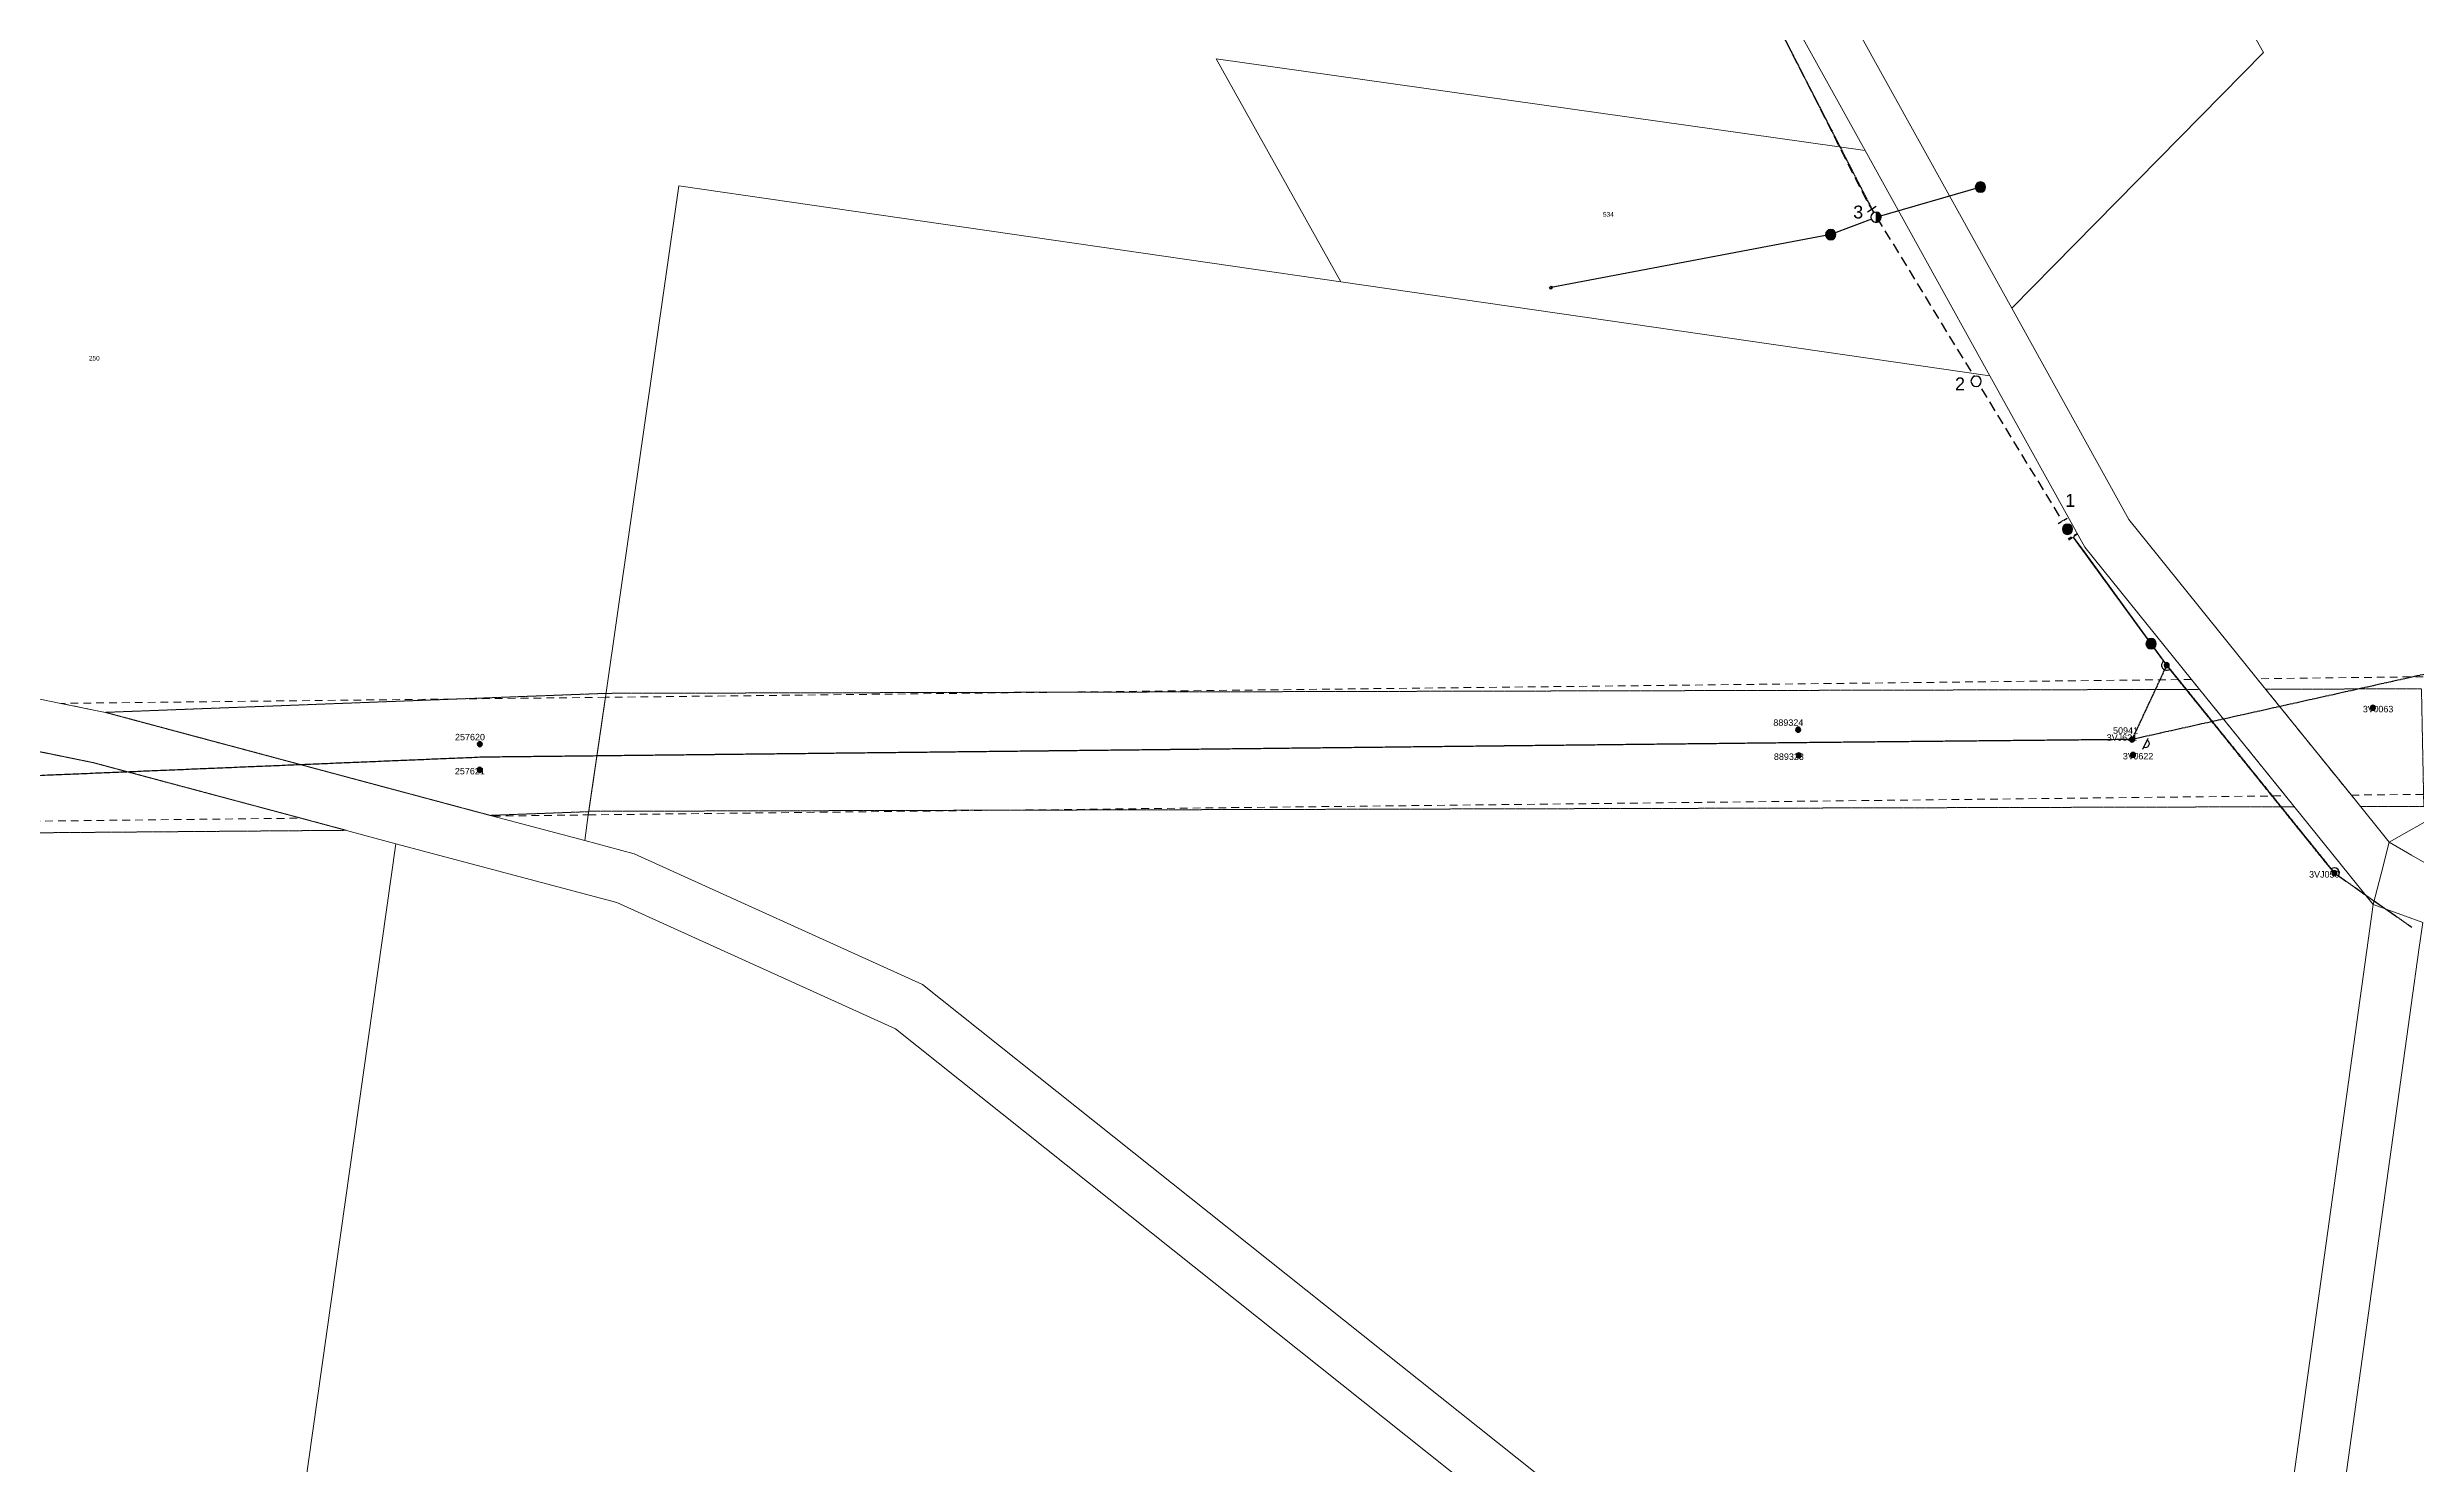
# Model space of a CAD drawing. Header units: metres. Extents: x 235893 to 241880, y 6157186 to 6160066.
# Drawn here: x 237977 to 238898, y 6157737 to 6158289 of the extents above; entities that cross this region are included whole.
import ezdxf
from ezdxf.enums import TextEntityAlignment as Align

# ---------------------------------------------------------------- set-up
doc = ezdxf.new("R2010")
doc.units = ezdxf.units.M
for name, pattern in [('Cable Exist OH', [1, 1, 0]), ('Cable Exist UG', [8.2, 4, -1.2, 1.8, -1.2]), ('Cable New OH', [6, 4, -2]), ('Dash', [5, 3, -2]), ('HIDDEN', [0.375, 0.25, -0.125]), ('HIDDEN2', [0.1875, 0.125, -0.0625])]:
    doc.linetypes.add(name, pattern=pattern)
doc.layers.get('0').update_dxf_attribs({"color": 6})
for name, color, linetype in [('_User_HV_Exist', 7, 'Continuous'), ('_User_NEW', 2, 'Continuous'), ('Equip_LV_NEW', 2, 'Continuous'), ('Equip_SP_HV_EXT', 7, 'Continuous'), ('Mains_HV_EXT', 7, 'Continuous'), ('Mains_HV_NEW', 2, 'Continuous'), ('Mains_HV_New_A41', 2, 'Continuous'), ('Mains_LV_EXT', 7, 'Continuous'), ('Mains_LV_MOD', 3, 'Continuous'), ('OH_Details_SP_MISC', 7, 'Continuous'), ('Services_SP_EXT', 7, 'Continuous'), ('SupportsOH_SP_TR_HV_LV_SL_EXT', 7, 'Continuous'), ('SupportsOH_SP_TR_HV_LV_SL_NEW', 2, 'Continuous')]:
    doc.layers.add(name, color=color, linetype=linetype)
for name, color, linetype, lineweight in [('Cadastre Easements_SP_EXT', 9, 'Continuous', 5), ('Cadastre Land Parcels_SP_EXT', 9, 'Continuous', 5), ('Cadastre Other Property_SP_EXT', 9, 'HIDDEN', 5), ('Cadastre Roads_SP_EXT', 9, 'Continuous', 5)]:
    doc.layers.add(name, color=color, linetype=linetype, lineweight=lineweight)
doc.styles.add('POLE_LABEL', font='arial.ttf')
doc.styles.get("Standard").update_dxf_attribs({"font": 'arial.ttf'})

# ---------------------------------------------------------------- blocks, each defined once
blk = doc.blocks.new('CCP_EXT')
blk.add_wipeout([(0, 0.57), (0.57, 0), (0, -0.57), (-0.57, 0)])
blk.add_lwpolyline([(-0.57, 0), (0, 0.57), (0.57, 0), (0, -0.57), (-0.57, 0)])
at = {"flags": 1}
blk.add_attdef('Z', (0, 0), '', height=0.2, dxfattribs=at)
at = {"flags": 9}
for tag, p in [('CCP_TYPE', (0, 0)), ('CONSTRUCTED_VOLTAGE', (0, -0.2)), ('OPERATING_VOLTAGE', (0, -0.6)), ('ORIENTATION', (0, -0.8)), ('OWNED_BY', (0, -1)), ('STATE', (0, -1.8)), ('NO_PHASES', (0, -0.4)), ('USAGE', (0, -1.2)), ('LEGEND', (0, -1.4)), ('LIFE_SUPPORT', (0, -1.6)), ('NOTES', (0, -2))]:
    blk.add_attdef(tag, text='', height=0.2, dxfattribs=at).set_placement(p, align=Align.MIDDLE_LEFT)
blk = doc.blocks.new('POLE_EXT')
blk.add_hatch(color=256).paths.add_polyline_path([(-1, 0, 1), (1, 0, 1)])
blk.add_lwpolyline([(-1, 0, 1), (1, 0, 1)], format="xyb", close=True)
for tag, height, flags, p in [('pNumber', 2.5, 8, (-17.84, 2.07)), ('OWNED_BY', 0.2, 9, (1.35, -0.4)), ('SPECIAL_USE', 0.2, 9, (1.35, -0.8)), ('STATE', 0.2, 9, (1.35, -1)), ('cLV', 0.2, 9, (1.35, -1.4)), ('hDepth', 0.2, 9, (1.35, -1.6)), ('hDia', 0.2, 9, (1.35, -1.8)), ('cHV', 0.2, 9, (1.35, -2)), ('cLinedev', 0.2, 9, (1.35, -3.4)), ('pExisting', 0.2, 9, (1.35, -3.8)), ('pFooting', 0.2, 9, (1.35, -4.4)), ('pNew', 0.2, 9, (1.35, -4.6)), ('PARENT', 0.2, 9, (1.35, -0.6)), ('USAGE', 0.2, 9, (1.35, -1.2)), ('LBRACKET', 0.2, 9, (1.35, -2.2)), ('LExisting', 0.2, 9, (1.35, -2.4)), ('LANTNUMBER', 0.2, 9, (1.35, -2.6)), ('LOther', 0.2, 9, (1.35, -2.8)), ('LRemove', 0.2, 9, (1.35, -3)), ('LEGEND', 0.2, 9, (1.35, -3.2)), ('LOCATION', 0.2, 9, (1.35, -3.6)), ('PFNUMBER', 0.2, 9, (1.35, -4)), ('NEWPFNUMBER', 0.2, 9, (1.35, -4.2)), ('pRelocate', 0.2, 9, (1.35, -5)), ('pRemove', 0.2, 9, (1.35, -5.2)), ('pReplace', 0.2, 9, (1.35, -5.4)), ('pStay', 0.2, 9, (1.35, -5.6)), ('pType', 0.2, 9, (1.35, -5.8)), ('cspan', 0.2, 9, (1.35, -6)), ('STREETNAME', 0.2, 9, (1.35, -6.2)), ('SUBURB', 0.2, 9, (1.35, -6.4)), ('OPERATED_BY', 0.2, 9, (1.36, -7.01)), ('NOTES', 0.2, 9, (1.35, -6.6)), ('MAINTAINED_BY', 0.2, 9, (1.36, -6.81))]:
    blk.add_attdef(tag, text='', height=height, dxfattribs=dict(flags=flags)).set_placement(p, align=Align.MIDDLE_LEFT)
at = {"style": 'POLE_LABEL'}
for tag, height, flags, p in [('STRUCTURE_PLANT_NUMBER', 0.2, 9, (1.35, 0.03)), ('ASSET_NUM', 2.5, 8, (2, 2)), ('STREET_CODE', 0.2, 9, (1.35, -0.2))]:
    blk.add_attdef(tag, text='', height=height, dxfattribs=dict(at, flags=flags)).set_placement(p, align=Align.MIDDLE_LEFT)
at = {"flags": 1}
blk.add_attdef('Z', (1.35, -7.33), '', height=0.2, dxfattribs=at)
blk = doc.blocks.new('HV_USL_CLOSED_EXT')
blk.add_line((2.4, 5.5), (-2.4, 5.5))
blk.add_lwpolyline([(1.44, 5.5, 0.414214), (0, 6.94, 0.414214), (-1.44, 5.5)], format="xyb")
for tag, height, flags, p in [('STREET_CODE', 0.2, 9, (1.5, 0)), ('ASSET_NUM', 2.5, 8, (2, 2)), ('ACTUAL_STATUS', 0.2, 9, (1.5, -0.2)), ('CONSTRUCTED_VOLTAGE', 0.2, 9, (1.5, -0.4)), ('OPERATING_VOLTAGE', 0.2, 9, (1.5, -0.8)), ('ORIENTATION', 0.2, 9, (1.5, -1)), ('OWNED_BY', 0.2, 9, (1.5, -1.2)), ('OPERATED_BY', 0.2, 9, (1.5, -1.4)), ('STATE', 0.2, 9, (1.5, -1.8)), ('SWITCH_TYPE', 0.2, 9, (1.5, -2)), ('STREETNAME', 0.2, 9, (1.5, -2.8)), ('SUBURB', 0.2, 9, (1.5, -3)), ('Z', 0.2, 1, (1.5, -3.6)), ('NO_PHASES', 0.2, 9, (1.5, -0.6)), ('MAINTAINED_BY', 0.2, 9, (1.5, -1.6)), ('USAGE', 0.2, 9, (1.5, -2.2)), ('LEGEND', 0.2, 9, (1.5, -2.4)), ('LOCATION', 0.2, 9, (1.5, -2.6)), ('NOTES', 0.2, 9, (1.5, -3.2)), ('LABEL_ALIGNMENT', 0.2, 9, (1.5, -3.4))]:
    blk.add_attdef(tag, text='', height=height, dxfattribs=dict(flags=flags)).set_placement(p, align=Align.MIDDLE_LEFT)
blk = doc.blocks.new('End Shackle_EXT')
blk.add_wipeout([(0, 0.25), (1.81, 0.25), (1.82, -0.25), (0, -0.25)])
blk.add_line((1.81, -1), (1.81, 1))
at = {"flags": 1}
blk.add_attdef('Z', (0, 0), '', height=0.2, dxfattribs=at)
at = {"flags": 9}
for tag, p in [('CONNECTOR_TYPE', (0, 0)), ('CONSTRUCTED_VOLTAGE', (0, -0.2)), ('OPERATING_VOLTAGE', (0, -0.6)), ('ORIENTATION', (0, -0.8)), ('OWNED_BY', (0, -1)), ('STATE', (0, -1.2)), ('NO_PHASES', (0, -0.4)), ('USAGE', (0, -1.4)), ('NOTES', (0, -1.6))]:
    blk.add_attdef(tag, text='', height=0.2, dxfattribs=at).set_placement(p, align=Align.MIDDLE_LEFT)
blk = doc.blocks.new('POLE_REPLACE_NEW')
for tag, flags, p in [('PFNUMBER', 9, (1.5, -3.6)), ('NEWPFNUMBER', 9, (1.5, -3.8)), ('pFooting', 9, (1.5, -4)), ('pNew', 9, (1.5, -4.2)), ('pNumber', 9, (1.5, -4.4)), ('pRelocate', 9, (1.5, -4.6)), ('cspan', 9, (1.5, -5.6)), ('SUBURB', 9, (1.5, -5.8)), ('STREETNAME', 9, (1.5, -6)), ('OPERATED_BY', 9, (1.5, -6.6)), ('Z', 1, (1.5, -7)), ('pRemove', 9, (1.5, -4.8)), ('pReplace', 9, (1.5, -5)), ('pStay', 9, (1.5, -5.2)), ('pType', 9, (1.5, -5.4)), ('LOCATION', 9, (1.5, -6.2)), ('NOTES', 9, (1.5, -6.4)), ('MAINTAINED_BY', 9, (1.5, -6.8))]:
    blk.add_attdef(tag, text='', height=0.2, dxfattribs=dict(flags=flags)).set_placement(p, align=Align.MIDDLE_LEFT)
blk.add_wipeout([(0, 1), (-0.13, 0.99), (-0.25, 0.97), (-0.37, 0.93), (-0.48, 0.88), (-0.59, 0.81), (-0.68, 0.73), (-0.77, 0.64), (-0.84, 0.54), (-0.9, 0.43), (-0.95, 0.31), (-0.98, 0.19), (-1, 0.06), (-1, -0.06), (-0.98, -0.19), (-0.95, -0.31), (-0.9, -0.43), (-0.84, -0.54), (-0.77, -0.64), (-0.68, -0.73), (-0.59, -0.81), (-0.48, -0.88), (-0.37, -0.93), (-0.25, -0.97), (-0.13, -0.99), (0, -1), (0.13, -0.99), (0.25, -0.97), (0.37, -0.93), (0.48, -0.88), (0.59, -0.81), (0.68, -0.73), (0.77, -0.64), (0.84, -0.54), (0.9, -0.43), (0.95, -0.31), (0.98, -0.19), (1, -0.06), (1, 0.06), (0.98, 0.19), (0.95, 0.31), (0.9, 0.43), (0.84, 0.54), (0.77, 0.64), (0.68, 0.73), (0.59, 0.81), (0.48, 0.88), (0.37, 0.93), (0.25, 0.97), (0.13, 0.99)])
h = blk.add_hatch(color=256)
edge = h.paths.add_edge_path()
edge.add_arc((0, 0), 1, 270, 450)
edge.add_line((0, 1), (0, -1))
blk.add_lwpolyline([(0, 1), (0, -1)])
at = {"lineweight": -3}
blk.add_arc((0, 0), 1, 90, 270, dxfattribs=at)
blk.add_arc((0, 0), 1, 270, 90)
at = {"style": 'POLE_LABEL', "flags": 9}
blk.add_attdef('STRUCTURE_PLANT_NUMBER', text='', height=0.2, dxfattribs=at).set_placement((1.5, 0.24), align=Align.MIDDLE_LEFT)
for tag, height, flags, p in [('STREET_CODE', 0.2, 9, (1.5, 0)), ('ASSET_NUM', 2.5, 8, (2, 2)), ('OWNED_BY', 0.2, 9, (1.5, -0.2)), ('SPECIAL_USE', 0.2, 9, (1.5, -0.6)), ('STATE', 0.2, 9, (1.5, -0.8)), ('cLV', 0.2, 9, (1.5, -1.2)), ('cHV', 0.2, 9, (1.5, -1.8)), ('cLinedev', 0.2, 9, (1.5, -3.2)), ('PARENT', 0.2, 9, (1.5, -0.4)), ('USAGE', 0.2, 9, (1.5, -1)), ('hDepth', 0.2, 9, (1.5, -1.4)), ('hDia', 0.2, 9, (1.5, -1.6)), ('LBRACKET', 0.2, 9, (1.5, -2)), ('LExisting', 0.2, 9, (1.5, -2.2)), ('LANTNUMBER', 0.2, 9, (1.5, -2.4)), ('LOther', 0.2, 9, (1.5, -2.6)), ('LRemove', 0.2, 9, (1.5, -2.8)), ('LEGEND', 0.2, 9, (1.5, -3)), ('pExisting', 0.2, 9, (1.5, -3.4))]:
    blk.add_attdef(tag, text='', height=height, dxfattribs=dict(flags=flags)).set_placement(p, align=Align.MIDDLE_LEFT)
blk = doc.blocks.new('POLE_NEW')
for tag, height, flags, p in [('pNumber', 2.5, 8, (-17.84, 2.07)), ('pExisting', 0.2, 9, (1.15, -3.6)), ('pFooting', 0.2, 9, (1.15, -4.2)), ('pNew', 0.2, 9, (1.15, -4.4)), ('PFNUMBER', 0.2, 9, (1.15, -3.8)), ('NEWPFNUMBER', 0.2, 9, (1.15, -4)), ('pRelocate', 0.2, 9, (1.15, -4.8)), ('pRemove', 0.2, 9, (1.15, -5)), ('pReplace', 0.2, 9, (1.15, -5.2)), ('pStay', 0.2, 9, (1.15, -5.4)), ('pType', 0.2, 9, (1.15, -5.6)), ('cspan', 0.2, 9, (1.15, -5.8)), ('SUBURB', 0.2, 9, (1.15, -6)), ('STREETNAME', 0.2, 9, (1.15, -6.2)), ('OPERATED_BY', 0.2, 9, (1.15, -6.89)), ('LOCATION', 0.2, 9, (1.15, -6.4)), ('NOTES', 0.2, 9, (1.15, -6.6)), ('MAINTAINED_BY', 0.2, 9, (1.15, -7.22))]:
    blk.add_attdef(tag, text='', height=height, dxfattribs=dict(flags=flags)).set_placement(p, align=Align.MIDDLE_LEFT)
at = {"flags": 1}
blk.add_attdef('Z', (1.15, -7.59), '', height=0.2, dxfattribs=at)
blk.add_wipeout([(0.07, 1), (-0.06, 1), (-0.18, 0.98), (-0.3, 0.95), (-0.42, 0.91), (-0.53, 0.85), (-0.63, 0.77), (-0.73, 0.69), (-0.81, 0.59), (-0.87, 0.49), (-0.93, 0.37), (-0.97, 0.25), (-0.99, 0.13), (-1, 0.01), (-0.99, -0.12), (-0.97, -0.24), (-0.93, -0.36), (-0.88, -0.48), (-0.81, -0.58), (-0.73, -0.68), (-0.64, -0.77), (-0.54, -0.84), (-0.43, -0.9), (-0.31, -0.95), (-0.19, -0.98), (-0.07, -1), (0.06, -1), (0.18, -0.98), (0.3, -0.95), (0.42, -0.91), (0.53, -0.85), (0.63, -0.77), (0.73, -0.69), (0.81, -0.59), (0.87, -0.49), (0.93, -0.37), (0.97, -0.25), (0.99, -0.13), (1, -0.01), (0.99, 0.12), (0.97, 0.24), (0.93, 0.36), (0.88, 0.48), (0.81, 0.58), (0.73, 0.68), (0.64, 0.77), (0.54, 0.84), (0.43, 0.9), (0.31, 0.95), (0.19, 0.98)])
at = {"lineweight": -3}
blk.add_lwpolyline([(-1, 0, 1), (1, 0, 1)], format="xyb", close=True, dxfattribs=at)
at = {"style": 'POLE_LABEL'}
for tag, height, flags, p in [('STRUCTURE_PLANT_NUMBER', 0.2, 9, (1.15, 0.09)), ('ASSET_NUM', 2.5, 8, (2, 2)), ('STREET_CODE', 0.2, 9, (1.15, -0.2))]:
    blk.add_attdef(tag, text='', height=height, dxfattribs=dict(at, flags=flags)).set_placement(p, align=Align.MIDDLE_LEFT)
at = {"flags": 9}
for tag, p in [('OWNED_BY', (1.15, -0.4)), ('SPECIAL_USE', (1.15, -0.8)), ('STATE', (1.15, -1)), ('cLV', (1.15, -1.4)), ('hDepth', (1.15, -1.6)), ('hDia', (1.15, -1.8)), ('cHV', (1.15, -2)), ('cLinedev', (1.15, -3.4)), ('PARENT', (1.15, -0.6)), ('USAGE', (1.15, -1.2)), ('LBRACKET', (1.15, -2.2)), ('LExisting', (1.15, -2.4)), ('LANTNUMBER', (1.15, -2.6)), ('LOther', (1.15, -2.8)), ('LRemove', (1.15, -3)), ('LEGEND', (1.15, -3.2))]:
    blk.add_attdef(tag, text='', height=0.2, dxfattribs=at).set_placement(p, align=Align.MIDDLE_LEFT)
blk = doc.blocks.new('End Shackle_NEW')
blk.add_line((1, 1.81), (-1, 1.81))
at = {"flags": 1}
blk.add_attdef('Z', (0, 0), '', height=0.2, dxfattribs=at)
at = {"flags": 9}
for tag, p in [('CONNECTOR_TYPE', (0, 0)), ('CONSTRUCTED_VOLTAGE', (0, -0.2)), ('OPERATING_VOLTAGE', (0, -0.6)), ('ORIENTATION', (0, -0.8)), ('OWNED_BY', (0, -1)), ('STATE', (0, -1.2)), ('OPERATED_BY', (0, -2.01)), ('NO_PHASES', (0, -0.4)), ('USAGE', (0, -1.4)), ('NOTES', (0, -1.6)), ('MAINTAINED_BY', (0, -1.81))]:
    blk.add_attdef(tag, text='', height=0.2, dxfattribs=at).set_placement(p, align=Align.MIDDLE_LEFT)
blk.add_wipeout([(-0.25, 0), (-0.25, 1.81), (0.25, 1.82), (0.25, 0)])

msp = doc.modelspace()

# ---------------------------------------------------------------- linework, layer by layer
at = {"layer": '_User_HV_Exist', "color": 7, "linetype": 'Cable Exist OH'}
msp.add_lwpolyline([(238800.48, 6158048.25), (238767.74, 6158093.35), (238761.91, 6158101.12)], dxfattribs=at)
at = {"layer": 'Cadastre Easements_SP_EXT', "linetype": 'Dash'}
for points in [[(239155.41, 6158132.1), (238910.2, 6158043.88), (238835.67, 6158042.99), (238872.26, 6157997.73), (238920.12, 6157998.19), (239155.41, 6158132.1)], [(238810.09, 6158042.71), (238193.53, 6158035.76), (237981.83, 6158033.4), (237999.08, 6158029.89), (238149.72, 6157989.54), (238186.84, 6157990.04), (238846.68, 6157997.44), (238810.09, 6158042.71)], [(237994.41, 6158010.33), (237886.57, 6158032.36), (237552.84, 6158028.63), (237545.71, 6157982.79), (238075.09, 6157988.75), (237994.41, 6158010.33)]]:
    msp.add_lwpolyline(points, close=True, dxfattribs=at)
at = {"layer": 'Cadastre Land Parcels_SP_EXT', "linetype": 'Continuous'}
for points in [[(238435.92, 6158593.39), (237586.33, 6158348.1), (237395.07, 6158379.26), (237470.53, 6158148.7), (237518.25, 6158145.22), (237540.58, 6158143.64), (237552.89, 6158139.66), (237572.33, 6158133.44), (237710.62, 6158088.86), (237902.03, 6158049.78), (237981.83, 6158033.4), (237999.08, 6158029.89), (238149.72, 6157989.54), (238185.48, 6157980.01), (238186.84, 6157990.04), (238193.53, 6158035.76), (238222.08, 6158234.64), (238479.39, 6158197.37), (238430.89, 6158284.12), (238683.26, 6158248.39), (238649.93, 6158308.61), (238435.92, 6158593.39)], [(238740.23, 6158187.08), (238838.07, 6158286.59), (238764.47, 6158417.37), (238667.54, 6158318.36), (238740.23, 6158187.08)], [(238731.73, 6158160.8), (238683.26, 6158248.39), (238430.89, 6158284.12), (238479.39, 6158197.37), (238731.73, 6158160.8)], [(238112.05, 6157978.81), (238075.09, 6157988.75), (237994.41, 6158010.33), (237886.57, 6158032.36), (237705.58, 6158069.4), (237566.18, 6158114.28), (237552.84, 6158028.63), (237545.71, 6157982.79), (237524.92, 6157849.74), (237505.03, 6157852.84), (237449.55, 6157450.44), (237539.45, 6157436.68), (237529.11, 6157361.55), (237833.33, 6157318.7), (238015.09, 6157293), (238112.05, 6157978.81)], [(238820.93, 6157524.4), (238777.73, 6157530.94), (238306.23, 6157906.83), (238197.9, 6157955.94), (238112.05, 6157978.81), (238015.09, 6157293), (238130.54, 6157276.74), (238774.03, 6157186.1), (238820.93, 6157524.4)]]:
    msp.add_lwpolyline(points, close=True, dxfattribs=at)
at = {"layer": 'Cadastre Other Property_SP_EXT', "linetype": 'HIDDEN2'}
for points in [[(237999.08, 6158029.91), (238148.65, 6157989.84), (238187.02, 6157991.28), (238188.14, 6157998.95), (238193.74, 6158037.3), (237999.08, 6158029.91)], [(238813.22, 6158038.84), (238193.74, 6158037.3), (238187.02, 6157991.42), (238850.11, 6157993.2), (238813.22, 6158038.84)], [(238900.43, 6157993.33), (238899.52, 6158039.07), (238838.97, 6158038.91), (238875.84, 6157993.27), (238900.43, 6157993.33)], [(237552.34, 6158025.42), (237545.22, 6157979.62), (238092.71, 6157984.03), (238072.86, 6157989.36), (237994.41, 6158010.34), (237906.63, 6158028.27), (237552.34, 6158025.42)]]:
    msp.add_lwpolyline(points, close=True, dxfattribs=at)
at = {"layer": 'Cadastre Roads_SP_EXT', "linetype": 'Continuous'}
for points in [[(239399.21, 6158247.69), (239389.27, 6158265.17), (239371.94, 6158255.25), (239155.41, 6158132.1), (238920.12, 6157998.19), (238886.99, 6157979.38), (238895.71, 6157974.36), (238907.22, 6157967.74), (239033.67, 6158039.72), (239164.72, 6158114.26), (239266.17, 6158171.98), (239381.79, 6158237.76), (239392.41, 6158219.09), (239415.05, 6158179.3), (239470.38, 6158082.04), (239577.48, 6157893.76), (239584.86, 6157897.99), (239594.75, 6157903.65), (239487.75, 6158091.9), (239433.2, 6158187.88), (239410.48, 6158227.86), (239399.21, 6158247.69)], [(238900.07, 6157948.22), (238891.93, 6157951.16), (238880.71, 6157955.22), (238823.67, 6157544.24), (238831.89, 6157543), (238843.56, 6157541.25), (238861.53, 6157670.88), (238898.54, 6157937.51), (238900.07, 6157948.22)]]:
    msp.add_lwpolyline(points, close=True, dxfattribs=at)
at = {"layer": 'Mains_HV_EXT', "linetype": 'Cable Exist OH'}
for points in [[(239106.09, 6158090.47), (238786.98, 6158019.35)], [(238800.48, 6158048.25), (238786.98, 6158019.35)], [(238800.48, 6158048.25), (238865.67, 6157967.4)], [(238786.98, 6158019.35), (238658.34, 6158018.09), (238145.83, 6158012.46), (237879.42, 6158001.37), (237751.25, 6157997.47), (237343.37, 6158000.66), (237027.19, 6157995.3), (236890.62, 6157992.93), (236586.15, 6157991.94), (236313.98, 6157987.79), (236068, 6157982.88), (235893.11, 6157979.82)], [(238865.67, 6157967.4), (238895.75, 6157946.35)]]:
    msp.add_lwpolyline(points, dxfattribs=at)
at = {"layer": 'Mains_HV_EXT', "linetype": 'Continuous'}
for points in [[(238799.3, 6158049.87, 0.571543), (238799.63, 6158046.44)], [(238799.63, 6158046.44, 0.286306), (238801.73, 6158046.7)], [(238867.29, 6157966.27, 0.857), (238864.38, 6157969)]]:
    msp.add_lwpolyline(points, format="xyb", dxfattribs=at)

# ---------------------------------------------------------------- block references
at = {"layer": 'Equip_SP_HV_EXT'}
ref = msp.add_blockref('HV_USL_CLOSED_EXT', (238787.33, 6158020.08), dxfattribs=dict(at, rotation=244.4181410935984))
ref.add_attrib('ASSET_NUM', '50941', dxfattribs={"layer": '0', "height": 2.5}).set_placement((238789.33, 6158020.83), align=Align.BOTTOM_RIGHT)
at = {"layer": 'SupportsOH_SP_TR_HV_LV_SL_EXT', "xscale": 2, "yscale": 2, "zscale": 2}
for p in [(238728.07, 6158234.19), (238669.86, 6158215.7), (238794.4, 6158056.6)]:
    msp.add_blockref('POLE_EXT', p, dxfattribs=at)
at = {"layer": 'SupportsOH_SP_TR_HV_LV_SL_EXT'}
msp.add_blockref('POLE_EXT', (238800.48, 6158048.25), dxfattribs=at)
ref = msp.add_blockref('POLE_EXT', (238657.2, 6158023.17), dxfattribs=at)
ref.add_attrib('ASSET_NUM', '889324', dxfattribs={"layer": '0', "height": 2.5, "style": 'POLE_LABEL'}).set_placement((238659.2, 6158023.92), align=Align.BOTTOM_RIGHT)
ref = msp.add_blockref('POLE_EXT', (238880.66, 6158031.69), dxfattribs=at)
ref.add_attrib('ASSET_NUM', '3VJ063', dxfattribs={"layer": '0', "height": 2.5, "style": 'POLE_LABEL'}).set_placement((238882.66, 6158032.44), align=Align.TOP_CENTER)
ref = msp.add_blockref('POLE_EXT', (238144.67, 6158017.54), dxfattribs=at)
ref.add_attrib('ASSET_NUM', '257620', dxfattribs={"layer": '0', "height": 2.5, "style": 'POLE_LABEL'}).set_placement((238146.67, 6158018.29), align=Align.BOTTOM_RIGHT)
ref = msp.add_blockref('POLE_EXT', (238786.98, 6158019.35), dxfattribs=at)
ref.add_attrib('ASSET_NUM', '3VJ621', dxfattribs={"layer": '0', "height": 2.5, "style": 'POLE_LABEL'}).set_placement((238788.98, 6158020.1), align=Align.MIDDLE_RIGHT)
ref = msp.add_blockref('POLE_EXT', (238144.62, 6158007.54), dxfattribs=at)
ref.add_attrib('ASSET_NUM', '257621', dxfattribs={"layer": '0', "height": 2.5, "style": 'POLE_LABEL'}).set_placement((238146.62, 6158008.29), align=Align.TOP_RIGHT)
ref = msp.add_blockref('POLE_EXT', (238657.42, 6158013.17), dxfattribs=at)
ref.add_attrib('ASSET_NUM', '889323', dxfattribs={"layer": '0', "height": 2.5, "style": 'POLE_LABEL'}).set_placement((238659.42, 6158013.92), align=Align.TOP_RIGHT)
ref = msp.add_blockref('POLE_EXT', (238787.36, 6158013.35), dxfattribs=at)
ref.add_attrib('ASSET_NUM', '3VJ622', dxfattribs={"layer": '0', "height": 2.5, "style": 'POLE_LABEL'}).set_placement((238789.36, 6158014.1), align=Align.TOP_CENTER)
ref = msp.add_blockref('POLE_EXT', (238865.67, 6157967.4), dxfattribs=at)
ref.add_attrib('ASSET_NUM', '3VJ050', dxfattribs={"layer": '0', "height": 2.5, "style": 'POLE_LABEL'}).set_placement((238867.67, 6157968.15), align=Align.TOP_RIGHT)

# ---------------------------------------------------------------- texts
at = {"layer": 'Cadastre Land Parcels_SP_EXT'}
for s, p in [('534', (238581.32, 6158222.67)), ('250', (237992.69, 6158166.75))]:
    msp.add_text(s, height=1.8, dxfattribs=at).set_placement(p)

# ---------------------------------------------------------------- next in the draw order: block references
at = {"layer": 'Mains_HV_NEW', "color": 7, "linetype": 'Cable Exist UG', "xscale": 2, "yscale": 2, "zscale": 2, "rotation": 211.3890514983824}
msp.add_blockref('End Shackle_NEW', (238762.04, 6158101.5), dxfattribs=at).dxf.unprotected_set("ltscale", 0)

# ---------------------------------------------------------------- next in the draw order: linework, layer by layer
at = {"layer": '_User_HV_Exist', "color": 7, "linetype": 'Cable Exist OH'}
msp.add_lwpolyline([(238761.91, 6158101.12), (238761.91, 6158101.12)], dxfattribs=at)
at = {"layer": 'Cadastre Land Parcels_SP_EXT', "linetype": 'Continuous'}
for points in [[(238920.12, 6157998.19), (239155.41, 6158132.1), (239371.94, 6158255.25), (239031.11, 6158865.23), (239001.67, 6158831.76), (238973.75, 6158631.11), (238780.89, 6158434.14), (238764.47, 6158417.37), (238838.07, 6158286.59), (238740.23, 6158187.08), (238785.76, 6158104.86), (238835.67, 6158042.99), (238872.26, 6157997.73), (238886.99, 6157979.38), (238920.12, 6157998.19)], [(238823.67, 6157544.24), (238880.71, 6157955.22), (238846.68, 6157997.44), (238810.09, 6158042.71), (238768.61, 6158094.15), (238731.73, 6158160.8), (238479.39, 6158197.37), (238222.08, 6158234.64), (238193.53, 6158035.76), (238186.84, 6157990.04), (238185.48, 6157980.01), (238204.7, 6157974.9), (238316.75, 6157924.12), (238786.09, 6157550.06), (238823.67, 6157544.24)]]:
    msp.add_lwpolyline(points, close=True, dxfattribs=at)
at = {"layer": 'Cadastre Roads_SP_EXT', "linetype": 'Continuous'}
msp.add_lwpolyline([(237981.83, 6158033.4), (237902.03, 6158049.78), (237710.62, 6158088.86), (237572.33, 6158133.44), (237569.17, 6158123.62), (237566.18, 6158114.28), (237705.58, 6158069.4), (237886.57, 6158032.36), (237994.41, 6158010.33), (238075.09, 6157988.75), (238112.05, 6157978.81), (238197.9, 6157955.94), (238306.23, 6157906.83), (238777.73, 6157530.94), (238820.93, 6157524.4), (238822.29, 6157534.26), (238823.67, 6157544.24), (238786.09, 6157550.06), (238316.75, 6157924.12), (238204.7, 6157974.9), (238185.48, 6157980.01), (238149.72, 6157989.54), (237999.08, 6158029.89), (237981.83, 6158033.4)], close=True, dxfattribs=at)
at = {"layer": 'Mains_LV_MOD', "linetype": 'Cable Exist OH'}
msp.add_lwpolyline([(238865.67, 6157967.4), (238800.48, 6158048.25), (238794.4, 6158056.6), (238761.91, 6158101.12)], dxfattribs=at)
at = {"layer": 'OH_Details_SP_MISC', "color": 7, "linetype": 'Continuous', "flags": 128}
msp.add_lwpolyline([(238800.48, 6158048.25), (238767.74, 6158093.35), (238761.91, 6158101.12)], dxfattribs=at)

# ---------------------------------------------------------------- next in the draw order: block references
at = {"layer": 'Services_SP_EXT', "rotation": 172.769170017036}
msp.add_blockref('CCP_EXT', (238561.14, 6158195.12), dxfattribs=at)

# ---------------------------------------------------------------- next in the draw order: linework, layer by layer
at = {"layer": 'Cadastre Roads_SP_EXT', "linetype": 'Continuous'}
msp.add_lwpolyline([(238274.12, 6159383.05), (238200.7, 6158906.54), (238200.69, 6158906.45), (238261.01, 6158826.14), (238330.14, 6158734.15), (238435.92, 6158593.39), (238649.93, 6158308.61), (238683.26, 6158248.39), (238731.73, 6158160.8), (238768.61, 6158094.15), (238810.09, 6158042.71), (238846.68, 6157997.44), (238880.71, 6157955.22), (238883.79, 6157967.08), (238886.99, 6157979.38), (238872.26, 6157997.73), (238835.67, 6158042.99), (238785.76, 6158104.86), (238740.23, 6158187.08), (238667.54, 6158318.36), (238592.51, 6158418.26), (238221.83, 6158911.8), (238255.21, 6159128.26)], dxfattribs=at)

# ---------------------------------------------------------------- next in the draw order: block references
at = {"layer": 'Mains_LV_EXT', "xscale": 2, "yscale": 2, "rotation": 122.3219146926377}
msp.add_blockref('End Shackle_EXT', (238687.73, 6158222.5), dxfattribs=at)

# ---------------------------------------------------------------- next in the draw order: linework, layer by layer
at = {"layer": 'Mains_HV_New_A41', "color": 7, "linetype": 'Cable New OH'}
msp.add_lwpolyline([(238761.91, 6158101.12), (238683.95, 6158228.9), (238650.36, 6158294.97), (238610.15, 6158346.96), (238574.24, 6158395.2)], dxfattribs=at)
at = {"layer": 'Mains_LV_EXT', "color": 7, "linetype": 'Cable Exist OH'}
msp.add_lwpolyline([(238574.24, 6158395.2), (238610.06, 6158346.74), (238650.36, 6158294.97), (238687.47, 6158222.47)], dxfattribs=at)
at = {"layer": 'OH_Details_SP_MISC', "color": 7, "linetype": 'Continuous', "flags": 128}
msp.add_lwpolyline([(238728.07, 6158234.19), (238687.72, 6158222.49), (238669.86, 6158215.7), (238561.14, 6158195.12)], dxfattribs=at)

# ---------------------------------------------------------------- next in the draw order: block references
at = {"layer": '_User_NEW', "color": 7, "linetype": 'Cable Exist OH', "xscale": 2, "yscale": 2, "zscale": 2, "rotation": 216.8926666920449}
msp.add_blockref('End Shackle_NEW', (238761.91, 6158101.12), dxfattribs=at).dxf.unprotected_set("ltscale", 0)
at = {"layer": 'SupportsOH_SP_TR_HV_LV_SL_NEW', "color": 7, "linetype": 'Cable Exist OH'}
ref = msp.add_blockref('POLE_REPLACE_NEW', (238687.47, 6158222.47), dxfattribs=dict(at, xscale=2, yscale=2, zscale=2))
ref.add_attrib('pNumber', '3', dxfattribs={"height": 5}).set_placement((238678.6, 6158224.5), align=Align.MIDDLE_LEFT)
ref = msp.add_blockref('POLE_NEW', (238726.37, 6158158.68), dxfattribs=dict(at, xscale=2, yscale=2, zscale=2))
ref.add_attrib('pNumber', '2', dxfattribs={"height": 5}).set_placement((238718.17, 6158157.66), align=Align.MIDDLE_LEFT)

# ---------------------------------------------------------------- next in the draw order: block references
at = {"layer": 'Equip_LV_NEW', "color": 7, "linetype": 'Cable Exist UG', "xscale": 2, "yscale": 2, "zscale": 2, "rotation": 216.1173332376821}
msp.add_blockref('End Shackle_NEW', (238761.91, 6158101.12), dxfattribs=at).dxf.unprotected_set("ltscale", 0)

# ---------------------------------------------------------------- next in the draw order: block references
at = {"layer": '_User_NEW', "color": 7, "linetype": 'Cable Exist UG', "xscale": 2, "yscale": 2, "zscale": 2, "rotation": 216.8926666920449}
msp.add_blockref('End Shackle_NEW', (238761.91, 6158101.12), dxfattribs=at).dxf.unprotected_set("ltscale", 0)

# ---------------------------------------------------------------- next in the draw order: block references
msp.add_blockref('End Shackle_NEW', (238761.91, 6158101.12), dxfattribs=at).dxf.unprotected_set("ltscale", 0)

# ---------------------------------------------------------------- next in the draw order: block references
at = {"layer": 'Mains_HV_NEW', "color": 7, "linetype": 'Cable Exist UG', "xscale": 2, "yscale": 2, "zscale": 2, "rotation": 31.38905149838241}
msp.add_blockref('End Shackle_NEW', (238761.91, 6158101.12), dxfattribs=at).dxf.unprotected_set("ltscale", 0)

# ---------------------------------------------------------------- next in the draw order: block references
at = {"layer": 'SupportsOH_SP_TR_HV_LV_SL_EXT', "color": 7, "linetype": 'Cable Exist OH'}
ref = msp.add_blockref('POLE_EXT', (238761.91, 6158101.12), dxfattribs=dict(at, xscale=2, yscale=2, zscale=2))
ref.add_attrib('pNumber', '1', dxfattribs={"height": 5}).set_placement((238761.01, 6158112.33), align=Align.MIDDLE_LEFT)

doc.saveas('drawing.dxf')
